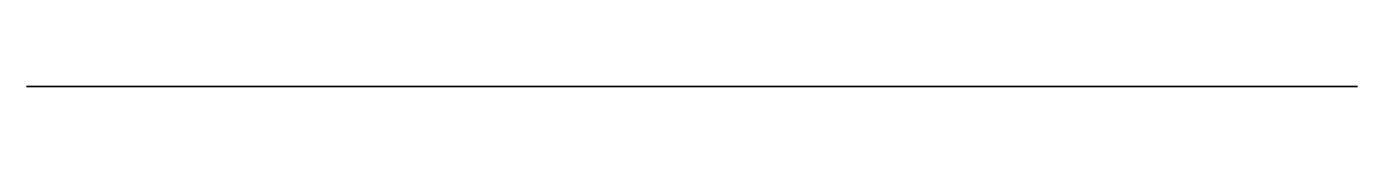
# Model space of a CAD drawing. Header units: millimetres. Extents: x 176 to 5036, y 0 to 6280.
# Drawn here: x 4648.5 to 5036.2, y 6280 to 6280 of the extents above; entities outside this region: 2.
import ezdxf

# ---------------------------------------------------------------- set-up
doc = ezdxf.new("R2010")
doc.units = ezdxf.units.MM
doc.layers.add('Стандарт', color=252, linetype='Continuous')

msp = doc.modelspace()

# ---------------------------------------------------------------- linework, layer by layer
at = {"layer": 'Стандарт', "extrusion": (-3.57293e-18, 1, -1.29963e-18), "elevation": 6280}
msp.add_lwpolyline([(-4648.47, 4727.2), (-4651.88, 4717.81), (-5036.25, 4857.62), (-5032.83, 4867.01)], close=True, dxfattribs=at)
at = {"layer": 'Стандарт', "extrusion": (0, 1, 0), "elevation": 6280}
msp.add_lwpolyline([(-4759, 2310), (-4949, 2310), (-4949, 2809.65), (-4759, 2809.65)], close=True, dxfattribs=at)
msp.add_lwpolyline([(-4908.55, 2809.65), (-4759, 2732)], dxfattribs=at)
at = {"layer": 'Стандарт', "extrusion": (-3.57293e-18, 1, -1.29963e-18), "elevation": 6280}
for points in [[(-4759, 4756.77), (-4759, 4260)], [(-4926.23, 4817.6), (-4922.82, 4827)]]:
    msp.add_lwpolyline(points, dxfattribs=at)
at = {"layer": 'Стандарт', "extrusion": (0, -1, 0)}
for points in [[(176.47, 4739.68), (308.37, 4560.98)], [(308.37, 4520), (308.37, 4916.39)]]:
    msp.add_lwpolyline(points, dxfattribs=at)

doc.saveas('drawing.dxf')
